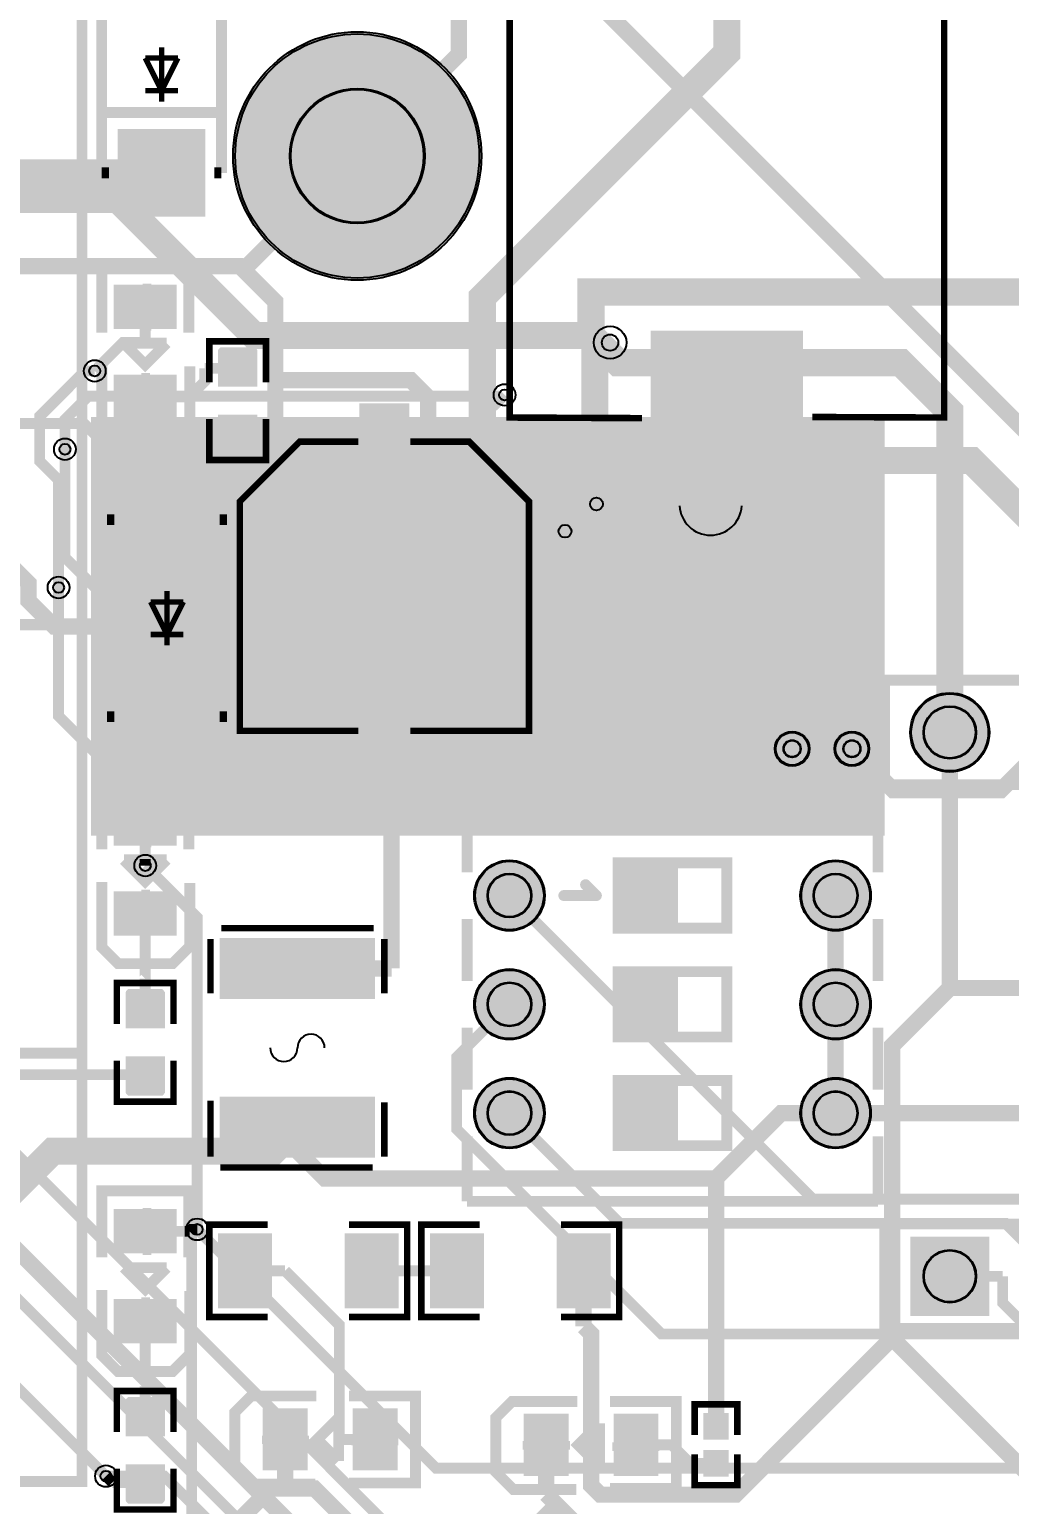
# Model space of a CAD drawing. Header units: millimetres. Extents: x -11 to 78.6, y -72.4 to 27.
# Drawn here: x 1.49 to 24.38, y -24.76 to 9.68 of the extents above; entities that cross this region are included whole.
import ezdxf

# ---------------------------------------------------------------- set-up
doc = ezdxf.new("R2010")
doc.units = ezdxf.units.MM
for name, color, linetype, true_color in [('BottomLayer', 7, 'Continuous', 0x0000ff), ('BottomSolderMaskLayer', 7, 'Continuous', 0xaa00ff), ('Document', 7, 'Continuous', 0xffffff), ('Hole', 7, 'Continuous', 0x222222), ('Multi-Layer', 7, 'Continuous', 0xc0c0c0), ('TopLayer', 7, 'Continuous', 0xff0000), ('TopPasteMaskLayer', 7, 'Continuous', 0x808080), ('TopSilkLayer', 7, 'Continuous', 0xffcc00), ('TopSolderMaskLayer', 7, 'Continuous', 0x800080)]:
    doc.layers.add(name, color=color, linetype=linetype, true_color=true_color)

msp = doc.modelspace()

# ---------------------------------------------------------------- hatches: boundary and pattern name
at = {"layer": 'BottomLayer'}
msp.add_hatch(color=256, dxfattribs=at).paths.add_polyline_path([(21.463, 0.635), (2.921, 0.635), (2.921, -9.144), (21.463, -9.144)])
at = {"layer": 'BottomSolderMaskLayer'}
for points in [[(6.243, 6.731, 1), (12.045, 6.731, 1)], [(22.062, -6.731, 1), (23.912, -6.731, 1)], [(18.898, -7.112, 1), (19.71, -7.112, 1)], [(20.295, -7.112, 1), (21.107, -7.112, 1)], [(11.875, -10.54, 1), (13.525, -10.54, 1)], [(19.495, -10.54, 1), (21.145, -10.54, 1)], [(11.875, -13.08, 1), (13.525, -13.08, 1)], [(19.495, -13.08, 1), (21.145, -13.08, 1)], [(11.875, -15.62, 1), (13.525, -15.62, 1)], [(19.495, -15.62, 1), (21.145, -15.62, 1)], [(22.062, -18.506), (23.912, -18.506), (23.912, -20.356), (22.062, -20.356)]]:
    msp.add_hatch(color=256, dxfattribs=at).paths.add_polyline_path(points)
at = {"layer": 'Document'}
for points in [[(4.73, 5.658), (4.713, 5.654), (4.497, 5.654), (4.499, 7.018), (4.52, 7.027), (4.737, 7.027)], [(4.133, 2.653), (4.133, 3.753), (4.333, 3.753), (4.333, 2.653)], [(4.748, 3.1), (3.648, 3.1), (3.648, 3.3), (4.748, 3.3)], [(4.302, 1.665), (4.302, 0.565), (4.102, 0.565), (4.102, 1.665)], [(9.878, -0.215), (9.68, -0.215), (9.68, -1.007), (9.878, -1.007)], [(10.439, -0.512), (9.119, -0.512), (9.119, -0.71), (10.439, -0.71)], [(4.673, -1.068), (4.673, -2.446), (4.565, -2.446), (4.558, -2.343), (4.56, -1.076), (4.556, -1.072), (4.668, -1.072), (4.67, -1.069)], [(4.254, -1.782), (5.125, -1.782), (5.128, -1.779), (5.128, -1.673), (5.122, -1.668), (4.254, -1.668), (4.249, -1.673), (4.249, -1.789)], [(4.857, -7.042), (4.84, -7.046), (4.624, -7.046), (4.626, -5.682), (4.647, -5.673), (4.864, -5.673)], [(9.878, -6.419), (9.68, -6.419), (9.68, -5.627), (9.878, -5.627)], [(4.133, -9.412), (4.133, -8.312), (4.333, -8.312), (4.333, -9.412)], [(4.748, -8.965), (3.648, -8.965), (3.648, -8.765), (4.748, -8.765)], [(13.97, -10.413), (14.425, -10.413), (14.388, -10.376), (14.377, -10.363), (14.368, -10.349), (14.361, -10.334), (14.355, -10.319), (14.352, -10.302), (14.351, -10.286), (14.352, -10.269), (14.355, -10.253), (14.361, -10.237), (14.368, -10.222), (14.377, -10.208), (14.388, -10.196), (14.401, -10.185), (14.415, -10.176), (14.429, -10.168), (14.445, -10.163), (14.461, -10.16), (14.478, -10.159), (14.495, -10.16), (14.511, -10.163), (14.527, -10.168), (14.542, -10.176), (14.555, -10.185), (14.568, -10.196), (14.822, -10.45), (14.833, -10.462), (14.842, -10.476), (14.849, -10.491), (14.855, -10.507), (14.858, -10.523), (14.859, -10.54), (14.858, -10.556), (14.855, -10.573), (14.849, -10.588), (14.842, -10.603), (14.833, -10.617), (14.822, -10.63), (14.809, -10.641), (14.796, -10.65), (14.781, -10.657), (14.765, -10.662), (14.749, -10.666), (14.732, -10.667), (13.97, -10.667), (13.953, -10.666), (13.937, -10.662), (13.921, -10.657), (13.907, -10.65), (13.893, -10.641), (13.88, -10.63), (13.869, -10.617), (13.86, -10.603), (13.853, -10.588), (13.847, -10.573), (13.844, -10.556), (13.843, -10.54), (13.844, -10.523), (13.847, -10.507), (13.853, -10.491), (13.86, -10.476), (13.869, -10.462), (13.88, -10.45), (13.893, -10.439), (13.907, -10.43), (13.921, -10.422), (13.937, -10.417), (13.953, -10.414), (13.97, -10.413)], [(4.302, -10.4), (4.302, -11.5), (4.102, -11.5), (4.102, -10.4)], [(4.133, -18.937), (4.133, -17.837), (4.333, -17.837), (4.333, -18.937)], [(4.748, -18.49), (3.648, -18.49), (3.648, -18.29), (4.748, -18.29)], [(4.302, -19.925), (4.302, -21.025), (4.102, -21.025), (4.102, -19.925)], [(9.451, -23.797), (9.451, -22.697), (9.651, -22.697), (9.651, -23.797)], [(15.547, -23.924), (15.547, -22.824), (15.747, -22.824), (15.747, -23.924)], [(8.016, -23.35), (6.916, -23.35), (6.916, -23.15), (8.016, -23.15)], [(9.005, -23.182), (10.105, -23.182), (10.105, -23.382), (9.005, -23.382)], [(14.112, -23.477), (13.012, -23.477), (13.012, -23.277), (14.112, -23.277)], [(15.101, -23.309), (16.201, -23.309), (16.201, -23.509), (15.101, -23.509)]]:
    msp.add_hatch(color=256, dxfattribs=at).paths.add_polyline_path(points)
at = {"layer": 'Multi-Layer'}
for points in [[(22.087, -6.731, 1), (23.887, -6.731, 1)], [(11.9, -10.54, 1), (13.5, -10.54, 1)], [(19.52, -10.54, 1), (21.12, -10.54, 1)], [(11.9, -13.08, 1), (13.5, -13.08, 1)], [(19.52, -13.08, 1), (21.12, -13.08, 1)], [(11.9, -15.62, 1), (13.5, -15.62, 1)], [(19.52, -15.62, 1), (21.12, -15.62, 1)], [(22.087, -18.531), (23.887, -18.531), (23.887, -20.331), (22.087, -20.331)]]:
    msp.add_hatch(color=256, dxfattribs=at).paths.add_polyline_path(points)
at = {"layer": 'TopLayer'}
for points in [[(5.573, 7.337), (5.573, 5.337), (3.573, 5.337), (3.573, 7.337)], [(4.892, 3.709), (4.892, 2.709), (3.493, 2.709), (3.493, 3.709)], [(19.53, 2.631), (19.53, -0.293), (16.03, -0.293), (16.03, 2.631)], [(5.918, 1.367), (6.782, 1.367), (6.782, 2.174), (5.918, 2.174)], [(4.892, 0.609), (4.892, 1.609), (3.493, 1.609), (3.493, 0.609)], [(10.354, 0.883), (10.354, -2.377), (9.204, -2.377), (9.204, 0.883)], [(5.918, 0.667), (6.782, 0.667), (6.782, -0.139), (5.918, -0.139)], [(5.7, -0.763), (5.7, -2.763), (3.7, -2.763), (3.7, -0.763)], [(21.463, -1.397), (18.796, -1.397), (18.796, -6.604), (18.415, -6.604), (18.415, -7.874), (21.463, -7.874)], [(15.385, -1.748, -0.785398), (15.385, -2.316), (14.003, -2.316, -0.785398), (14.003, -1.748)], [(20.795, -1.748, -0.785398), (20.795, -2.316), (19.413, -2.316, -0.785398), (19.413, -1.748)], [(15.385, -3.018, -0.785398), (15.385, -3.586), (14.003, -3.586, -0.785398), (14.003, -3.018)], [(20.795, -3.018, -0.785398), (20.795, -3.586), (19.413, -3.586, -0.785398), (19.413, -3.018)], [(10.354, -4.227), (10.354, -7.487), (9.204, -7.487), (9.204, -4.227)], [(15.385, -4.288, -0.785398), (15.385, -4.856), (14.003, -4.856, -0.785398), (14.003, -4.288)], [(20.795, -4.288, -0.785398), (20.795, -4.856), (19.413, -4.856, -0.785398), (19.413, -4.288)], [(5.7, -5.363), (5.7, -7.363), (3.7, -7.363), (3.7, -5.363)], [(15.385, -5.558, -0.785398), (15.385, -6.126), (14.003, -6.126, -0.785398), (14.003, -5.558)], [(20.795, -5.558, -0.785398), (20.795, -6.126), (19.413, -6.126, -0.785398), (19.413, -5.558)], [(4.892, -8.356), (4.892, -9.356), (3.493, -9.356), (3.493, -8.356)], [(4.892, -11.456), (4.892, -10.456), (3.493, -10.456), (3.493, -11.456)], [(9.497, -12.946), (5.997, -12.946), (5.997, -11.539), (9.497, -11.539)], [(3.759, -13.619), (4.623, -13.619), (4.623, -12.812), (3.759, -12.812)], [(3.759, -14.319), (4.623, -14.319), (4.623, -15.125), (3.759, -15.125)], [(9.497, -15.246), (5.997, -15.246), (5.997, -16.652), (9.497, -16.652)], [(4.892, -17.881), (4.892, -18.881), (3.493, -18.881), (3.493, -17.881)], [(7.126, -20.153), (7.126, -18.452), (5.918, -18.452), (5.918, -20.153)], [(8.876, -20.153), (8.876, -18.452), (10.084, -18.452), (10.084, -20.153)], [(12.079, -20.153), (12.079, -18.452), (10.872, -18.452), (10.872, -20.153)], [(13.829, -20.153), (13.829, -18.452), (15.037, -18.452), (15.037, -20.153)], [(4.892, -20.981), (4.892, -19.981), (3.493, -19.981), (3.493, -20.981)], [(3.759, -23.144), (4.623, -23.144), (4.623, -22.337), (3.759, -22.337)], [(6.96, -23.941), (7.96, -23.941), (7.96, -22.541), (6.96, -22.541)], [(10.061, -23.941), (9.061, -23.941), (9.061, -22.541), (10.061, -22.541)], [(13.056, -24.068), (14.056, -24.068), (14.056, -22.668), (13.056, -22.668)], [(16.157, -24.068), (15.157, -24.068), (15.157, -22.668), (16.157, -22.668)], [(17.256, -23.217), (17.796, -23.217), (17.796, -22.651), (17.256, -22.651)], [(17.256, -23.517), (17.796, -23.517), (17.796, -24.082), (17.256, -24.082)], [(3.759, -23.844), (4.623, -23.844), (4.623, -24.65), (3.759, -24.65)]]:
    msp.add_hatch(color=256, dxfattribs=at).paths.add_polyline_path(points)
at = {"layer": 'TopPasteMaskLayer'}
for points in [[(5.573, 7.337), (5.573, 5.337), (3.573, 5.337), (3.573, 7.337)], [(4.892, 3.709), (4.892, 2.709), (3.493, 2.709), (3.493, 3.709)], [(19.53, 2.631), (19.53, -0.293), (16.03, -0.293), (16.03, 2.631)], [(6.75, 1.372), (6.522, 1.372), (6.522, 1.752), (6.192, 1.752), (6.192, 1.372), (5.95, 1.372), (5.9, 1.422), (5.9, 2.212), (5.95, 2.262), (6.75, 2.262), (6.8, 2.212), (6.8, 1.422)], [(4.892, 0.609), (4.892, 1.609), (3.493, 1.609), (3.493, 0.609)], [(10.354, 0.883), (10.354, -2.377), (9.204, -2.377), (9.204, 0.883)], [(6.8, -0.178), (6.8, 0.622), (6.75, 0.672), (6.522, 0.672), (6.522, 0.302), (6.192, 0.302), (6.192, 0.672), (5.95, 0.672), (5.9, 0.622), (5.9, -0.178), (5.95, -0.228), (6.75, -0.228)], [(5.7, -0.763), (5.7, -2.763), (3.7, -2.763), (3.7, -0.763)], [(15.385, -1.748, -0.785398), (15.385, -2.316), (14.003, -2.316, -0.785398), (14.003, -1.748)], [(20.795, -1.748, -0.785398), (20.795, -2.316), (19.413, -2.316, -0.785398), (19.413, -1.748)], [(15.385, -3.018, -0.785398), (15.385, -3.586), (14.003, -3.586, -0.785398), (14.003, -3.018)], [(20.795, -3.018, -0.785398), (20.795, -3.586), (19.413, -3.586, -0.785398), (19.413, -3.018)], [(10.354, -4.227), (10.354, -7.487), (9.204, -7.487), (9.204, -4.227)], [(15.385, -4.288, -0.785398), (15.385, -4.856), (14.003, -4.856, -0.785398), (14.003, -4.288)], [(20.795, -4.288, -0.785398), (20.795, -4.856), (19.413, -4.856, -0.785398), (19.413, -4.288)], [(5.7, -5.363), (5.7, -7.363), (3.7, -7.363), (3.7, -5.363)], [(15.385, -5.558, -0.785398), (15.385, -6.126), (14.003, -6.126, -0.785398), (14.003, -5.558)], [(20.795, -5.558, -0.785398), (20.795, -6.126), (19.413, -6.126, -0.785398), (19.413, -5.558)], [(4.892, -8.356), (4.892, -9.356), (3.493, -9.356), (3.493, -8.356)], [(4.892, -11.456), (4.892, -10.456), (3.493, -10.456), (3.493, -11.456)], [(9.397, -12.946), (8.442, -12.946), (8.342, -12.846), (8.342, -12.568), (8.242, -12.468), (7.252, -12.468), (7.152, -12.568), (7.152, -12.846), (7.052, -12.946), (6.097, -12.946), (5.997, -12.846), (5.997, -11.639), (6.097, -11.539), (9.397, -11.539), (9.497, -11.639), (9.497, -12.846)], [(4.591, -13.614), (4.363, -13.614), (4.363, -13.234), (4.033, -13.234), (4.033, -13.614), (3.791, -13.614), (3.741, -13.564), (3.741, -12.774), (3.791, -12.724), (4.591, -12.724), (4.641, -12.774), (4.641, -13.564)], [(4.641, -15.164), (4.641, -14.364), (4.591, -14.314), (4.363, -14.314), (4.363, -14.684), (4.033, -14.684), (4.033, -14.314), (3.791, -14.314), (3.741, -14.364), (3.741, -15.164), (3.791, -15.214), (4.591, -15.214)], [(9.397, -15.246), (8.442, -15.246), (8.342, -15.346), (8.342, -15.624), (8.242, -15.724), (7.252, -15.724), (7.152, -15.624), (7.152, -15.346), (7.052, -15.246), (6.097, -15.246), (5.997, -15.346), (5.997, -16.552), (6.097, -16.652), (9.397, -16.652), (9.497, -16.552), (9.497, -15.346)], [(4.892, -17.881), (4.892, -18.881), (3.493, -18.881), (3.493, -17.881)], [(7.126, -20.053), (7.126, -19.692), (7.026, -19.592), (6.815, -19.592), (6.715, -19.492), (6.715, -19.114), (6.815, -19.014), (7.026, -19.014), (7.126, -18.914), (7.126, -18.552), (7.026, -18.452), (6.018, -18.452), (5.918, -18.552), (5.918, -20.053), (6.018, -20.153), (7.026, -20.153)], [(8.876, -20.053), (8.876, -19.692), (8.976, -19.592), (9.187, -19.592), (9.287, -19.492), (9.287, -19.114), (9.187, -19.014), (8.976, -19.014), (8.876, -18.914), (8.876, -18.552), (8.976, -18.452), (9.984, -18.452), (10.084, -18.552), (10.084, -20.053), (9.984, -20.153), (8.976, -20.153)], [(12.079, -20.053), (12.079, -19.692), (11.979, -19.592), (11.768, -19.592), (11.668, -19.492), (11.668, -19.114), (11.768, -19.014), (11.979, -19.014), (12.079, -18.914), (12.079, -18.552), (11.979, -18.452), (10.972, -18.452), (10.872, -18.552), (10.872, -20.053), (10.972, -20.153), (11.979, -20.153)], [(13.829, -20.053), (13.829, -19.692), (13.929, -19.592), (14.14, -19.592), (14.24, -19.492), (14.24, -19.114), (14.14, -19.014), (13.929, -19.014), (13.829, -18.914), (13.829, -18.552), (13.929, -18.452), (14.937, -18.452), (15.037, -18.552), (15.037, -20.053), (14.937, -20.153), (13.929, -20.153)], [(4.892, -20.981), (4.892, -19.981), (3.493, -19.981), (3.493, -20.981)], [(4.591, -23.139), (4.363, -23.139), (4.363, -22.759), (4.033, -22.759), (4.033, -23.139), (3.791, -23.139), (3.741, -23.089), (3.741, -22.299), (3.791, -22.249), (4.591, -22.249), (4.641, -22.299), (4.641, -23.089)], [(6.96, -23.941), (7.96, -23.941), (7.96, -22.541), (6.96, -22.541)], [(10.061, -23.941), (9.061, -23.941), (9.061, -22.541), (10.061, -22.541)], [(13.056, -24.068), (14.056, -24.068), (14.056, -22.668), (13.056, -22.668)], [(16.157, -24.068), (15.157, -24.068), (15.157, -22.668), (16.157, -22.668)], [(17.296, -23.232), (17.756, -23.232), (17.796, -23.192), (17.796, -22.691), (17.756, -22.651), (17.296, -22.651), (17.256, -22.691), (17.256, -23.192)], [(17.296, -23.502), (17.756, -23.502), (17.796, -23.542), (17.796, -24.042), (17.756, -24.082), (17.296, -24.082), (17.256, -24.042), (17.256, -23.542)], [(4.641, -24.689), (4.641, -23.889), (4.591, -23.839), (4.363, -23.839), (4.363, -24.209), (4.033, -24.209), (4.033, -23.839), (3.791, -23.839), (3.741, -23.889), (3.741, -24.689), (3.791, -24.739), (4.591, -24.739)]]:
    msp.add_hatch(color=256, dxfattribs=at).paths.add_polyline_path(points)
at = {"layer": 'TopSilkLayer'}
for points in [[(8.36, -0.215), (8.162, -0.215), (8.162, -1.007), (8.36, -1.007)], [(8.921, -0.512), (7.601, -0.512), (7.601, -0.71), (8.921, -0.71)], [(8.36, -6.419), (8.162, -6.419), (8.162, -5.627), (8.36, -5.627)]]:
    msp.add_hatch(color=256, dxfattribs=at).paths.add_polyline_path(points)
at = {"layer": 'TopSolderMaskLayer'}
for points in [[(6.243, 6.731, 1), (12.045, 6.731, 1)], [(5.599, 7.363), (5.599, 5.312), (3.548, 5.312), (3.548, 7.363)], [(4.928, 3.727), (4.928, 2.691), (3.457, 2.691), (3.457, 3.727)], [(19.56, 2.652), (19.56, -0.314), (15.999, -0.314), (15.999, 2.652)], [(5.891, 1.344), (6.809, 1.344), (6.809, 2.197), (5.891, 2.197)], [(4.928, 0.591), (4.928, 1.627), (3.457, 1.627), (3.457, 0.591)], [(5.891, 0.691), (6.809, 0.691), (6.809, -0.163), (5.891, -0.163)], [(10.363, 0.955), (10.363, -2.449), (9.195, -2.449), (9.195, 0.955)], [(5.726, -0.737), (5.726, -2.788), (3.675, -2.788), (3.675, -0.737)], [(15.447, -1.722, -0.785398), (15.447, -2.342), (13.941, -2.342, -0.785398), (13.941, -1.722)], [(20.857, -1.722, -0.785398), (20.857, -2.342), (19.351, -2.342, -0.785398), (19.351, -1.722)], [(15.447, -2.992, -0.785398), (15.447, -3.612), (13.941, -3.612, -0.785398), (13.941, -2.992)], [(20.857, -2.992, -0.785398), (20.857, -3.612), (19.351, -3.612, -0.785398), (19.351, -2.992)], [(10.363, -4.155), (10.363, -7.559), (9.195, -7.559), (9.195, -4.155)], [(15.447, -4.262, -0.785398), (15.447, -4.882), (13.941, -4.882, -0.785398), (13.941, -4.262)], [(20.857, -4.262, -0.785398), (20.857, -4.882), (19.351, -4.882, -0.785398), (19.351, -4.262)], [(5.726, -5.337), (5.726, -7.388), (3.675, -7.388), (3.675, -5.337)], [(15.447, -5.532, -0.785398), (15.447, -6.152), (13.941, -6.152, -0.785398), (13.941, -5.532)], [(20.857, -5.532, -0.785398), (20.857, -6.152), (19.351, -6.152, -0.785398), (19.351, -5.532)], [(22.062, -6.731, 1), (23.912, -6.731, 1)], [(18.898, -7.112, 1), (19.71, -7.112, 1)], [(20.295, -7.112, 1), (21.107, -7.112, 1)], [(4.928, -8.338), (4.928, -9.374), (3.457, -9.374), (3.457, -8.338)], [(11.875, -10.54, 1), (13.525, -10.54, 1)], [(19.495, -10.54, 1), (21.145, -10.54, 1)], [(4.928, -11.475), (4.928, -10.438), (3.457, -10.438), (3.457, -11.475)], [(9.56, -12.956), (5.934, -12.956), (5.934, -11.529), (9.56, -11.529)], [(11.875, -13.08, 1), (13.525, -13.08, 1)], [(19.495, -13.08, 1), (21.145, -13.08, 1)], [(3.732, -13.643), (4.65, -13.643), (4.65, -12.789), (3.732, -12.789)], [(3.732, -14.295), (4.65, -14.295), (4.65, -15.149), (3.732, -15.149)], [(11.875, -15.62, 1), (13.525, -15.62, 1)], [(19.495, -15.62, 1), (21.145, -15.62, 1)], [(9.56, -15.236), (5.934, -15.236), (5.934, -16.663), (9.56, -16.663)], [(4.928, -17.863), (4.928, -18.899), (3.457, -18.899), (3.457, -17.863)], [(7.151, -20.179), (7.151, -18.427), (5.893, -18.427), (5.893, -20.179)], [(8.851, -20.179), (8.851, -18.427), (10.109, -18.427), (10.109, -20.179)], [(12.104, -20.179), (12.104, -18.427), (10.846, -18.427), (10.846, -20.179)], [(13.804, -20.179), (13.804, -18.427), (15.062, -18.427), (15.062, -20.179)], [(22.062, -18.506), (23.912, -18.506), (23.912, -20.356), (22.062, -20.356)], [(4.928, -21), (4.928, -19.963), (3.457, -19.963), (3.457, -21)], [(3.732, -23.168), (4.65, -23.168), (4.65, -22.314), (3.732, -22.314)], [(6.935, -23.966), (7.985, -23.966), (7.985, -22.516), (6.935, -22.516)], [(10.086, -23.966), (9.035, -23.966), (9.035, -22.516), (10.086, -22.516)], [(13.031, -24.093), (14.081, -24.093), (14.081, -22.643), (13.031, -22.643)], [(16.182, -24.093), (15.131, -24.093), (15.131, -22.643), (16.182, -22.643)], [(17.232, -23.243), (17.82, -23.243), (17.82, -22.625), (17.232, -22.625)], [(17.232, -23.49), (17.82, -23.49), (17.82, -24.109), (17.232, -24.109)], [(3.732, -23.82), (4.65, -23.82), (4.65, -24.674), (3.732, -24.674)]]:
    msp.add_hatch(color=256, dxfattribs=at).paths.add_polyline_path(points)

# ---------------------------------------------------------------- linework, layer by layer
at = {"layer": 'BottomLayer'}
for points, const_width in [([(6.513, 18.543), (25.866, -0.81), (42.085, -0.81), (43.434, -2.159)], 0.381), ([(-2.286, 8.345), (-2.122, 8.345), (0.508, 5.715), (3.556, 5.715), (6.731, 2.54), (14.605, 2.54)], 0.635), ([(-1.312, 7.535), (-3.822, 5.025), (-3.822, -7.299), (0.179, -11.3), (0.179, -17.802), (7.689, -25.312)], 0.381), ([(-1.312, 7.535), (0.508, 5.715), (3.556, 5.715), (6.731, 2.54), (14.605, 2.54), (14.922, 2.222)], 0.381), ([(-2.286, 3.346), (-2.286, 0.504), (1.464, -3.246), (1.464, -3.658), (2.06, -4.255), (2.472, -4.255)], 0.381), ([(14.605, 2.54), (15.24, 1.905), (21.844, 1.905), (22.987, 0.762), (22.987, -6.731)], 0.635), ([(14.922, 2.222), (15.051, 2.351), (15.051, 2.373)], 0.381), ([(14.922, 2.222), (15.24, 1.905), (21.844, 1.905), (22.987, 0.762), (22.987, -6.731)], 0.381), ([(3.011, 1.711), (2.785, 1.711), (1.725, 0.651), (1.725, -0.393), (2.167, -0.835), (2.167, -3.346)], 0.254), ([(2.316, -0.118), (2.316, 0.575), (2.862, 1.121), (12.558, 1.121), (12.588, 1.15)], 0.254), ([(-2.286, -1.662), (0.892, -4.841), (0.892, -16.284), (11.028, -26.42), (11.028, -27.664), (15.367, -32.003)], 0.254), ([(12.192, -4.255), (2.472, -4.255)], 0.381), ([(19.304, -7.112), (16.446, -4.255), (12.192, -4.255)], 0.381), ([(25.527, -6.731), (24.178, -8.08), (21.669, -8.08), (20.701, -7.112)], 0.381), ([(20.701, -7.112), (19.304, -7.112)], 0.381), ([(5.405, -18.335), (5.405, -11.053), (4.192, -9.84)], 0.254), ([(30.607, -19.431), (28.804, -17.628), (19.788, -17.628), (12.7, -10.54)], 0.254), ([(15.367, -34.543), (15.367, -34.111), (-0.487, -18.257), (-0.487, -13.472), (-2.286, -11.673)], 0.254), ([(28.067, -19.431), (26.72, -20.778), (16.249, -20.778), (11.468, -15.998), (11.468, -14.311), (12.7, -13.08)], 0.254), ([(25.527, -19.431), (24.291, -18.195), (15.275, -18.195), (12.7, -15.62)], 0.254), ([(20.32, -15.62), (29.336, -15.62), (33.147, -19.431)], 0.381), ([(43.372, -23.913), (10.984, -23.913), (5.405, -18.335)], 0.254), ([(-2.286, -21.68), (0.857, -21.68), (3.275, -24.098)], 0.254), ([(3.275, -24.098), (4.634, -24.098), (10.346, -29.809), (10.346, -29.945)], 0.254)]:
    msp.add_lwpolyline(points, dxfattribs=dict(at, const_width=const_width))
at = {"layer": 'BottomSolderMaskLayer'}
for centre, radius in [((9.144, 6.731), 2.901), ((9.145, 6.731), 1.578), ((22.987, -6.731), 0.925), ((22.987, -6.731), 0.617), ((19.304, -7.112), 0.406), ((20.701, -7.112), 0.406), ((19.304, -7.112), 0.203), ((20.701, -7.112), 0.203), ((12.7, -10.54), 0.825), ((20.32, -10.54), 0.825), ((12.7, -10.54), 0.516), ((20.32, -10.54), 0.516), ((12.7, -13.08), 0.825), ((20.32, -13.08), 0.825), ((12.7, -13.08), 0.516), ((20.32, -13.08), 0.516), ((12.7, -15.62), 0.825), ((20.32, -15.62), 0.825), ((12.7, -15.62), 0.516), ((20.32, -15.62), 0.516), ((22.987, -19.431), 0.617)]:
    msp.add_circle(centre, radius, dxfattribs=at)
at = {"layer": 'Document'}
msp.add_circle((13.999, -2.032), 0.15, dxfattribs=at)
at = {"layer": 'Hole'}
for centre, radius in [((15.051, 2.373), 0.191), ((3.011, 1.711), 0.127), ((12.588, 1.15), 0.127), ((2.316, -0.118), 0.127), ((2.167, -3.346), 0.127), ((4.192, -9.84), 0.127), ((5.405, -18.335), 0.127), ((3.275, -24.098), 0.127)]:
    msp.add_circle(centre, radius, dxfattribs=at)
at = {"layer": 'Multi-Layer'}
for centre, radius in [((9.144, 6.731), 2.85), ((9.145, 6.731), 1.55), ((15.051, 2.373), 0.381), ((3.011, 1.711), 0.254), ((12.588, 1.15), 0.254), ((2.316, -0.118), 0.254), ((2.167, -3.346), 0.254), ((22.987, -6.731), 0.9), ((22.987, -6.731), 0.6), ((19.304, -7.112), 0.381), ((20.701, -7.112), 0.381), ((19.304, -7.112), 0.191), ((20.701, -7.112), 0.191), ((4.192, -9.84), 0.254), ((12.7, -10.54), 0.8), ((20.32, -10.54), 0.8), ((12.7, -10.54), 0.5), ((20.32, -10.54), 0.5), ((12.7, -13.08), 0.8), ((20.32, -13.08), 0.8), ((12.7, -13.08), 0.5), ((20.32, -13.08), 0.5), ((12.7, -15.62), 0.8), ((12.7, -15.62), 0.5), ((20.32, -15.62), 0.8), ((20.32, -15.62), 0.5), ((5.405, -18.335), 0.254), ((22.987, -19.431), 0.6), ((3.275, -24.098), 0.254)]:
    msp.add_circle(centre, radius, dxfattribs=at)
at = {"layer": 'TopLayer'}
for points, const_width in [([(9.144, 6.731), (11.521, 9.108), (11.521, 16.722)], 0.381), ([(14.694, -3.302), (13.462, -3.302), (12.065, -1.905), (12.065, 3.429), (17.78, 9.144), (17.78, 11.53)], 0.635), ([(12.065, 0.917), (12.065, 3.429), (17.78, 9.144), (17.78, 11.53)], 0.254), ([(4.573, 6.337), (-0.278, 6.337), (-2.286, 8.345)], 0.635), ([(4.573, 6.337), (-0.278, 6.337), (-2.286, 8.345)], 0.381), ([(6.487, 4.074), (9.144, 6.731)], 0.381), ([(6.487, 4.074), (6.404, 4.158), (-1.474, 4.158)], 0.381), ([(6.487, 4.074), (7.231, 3.331), (7.231, 1.493)], 0.381), ([(14.605, 2.54), (14.605, 3.556), (29.718, 3.556), (29.718, 1.851)], 0.635), ([(29.718, 1.851), (29.718, 3.556), (14.605, 3.556), (14.605, 2.54), (14.694, 2.451)], 0.381), ([(4.192, 3.209), (4.192, 2.375)], 0.254), ([(14.605, 2.54), (14.694, 2.451), (14.694, -2.032)], 0.635), ([(4.192, 2.375), (3.675, 2.375), (3.011, 1.711)], 0.254), ([(15.051, 2.373), (14.772, 2.373), (14.694, 2.451)], 0.381), ([(14.694, 2.451), (14.694, -2.032)], 0.381), ([(5.583, 1.771), (5.583, 1.466), (5.227, 1.109)], 0.254), ([(6.35, 1.771), (5.583, 1.771)], 0.254), ([(6.149, -1.763), (7.231, -0.681), (7.231, 1.493)], 0.381), ([(7.231, 1.493), (10.402, 1.493), (10.803, 1.092), (10.803, -2.754), (9.779, -3.778)], 0.381), ([(17.78, 1.169), (16.891, 0.28), (16.891, -3.683), (16.002, -4.572), (14.694, -4.572)], 0.635), ([(17.78, 1.169), (19.33, -0.381), (23.495, -0.381), (26.924, -3.81), (26.924, -4.159)], 0.635), ([(4.192, 1.109), (5.227, 1.109)], 0.254), ([(12.065, 0.917), (12.354, 0.917), (12.588, 1.15)], 0.254), ([(14.694, -3.302), (13.462, -3.302), (12.065, -1.905), (12.065, 0.917)], 0.254), ([(17.78, 1.169), (16.891, 0.28), (16.891, -3.683), (16.002, -4.572), (14.694, -4.572)], 0.381), ([(17.78, 1.169), (19.33, -0.381), (23.495, -0.381), (26.924, -3.81), (26.924, -4.159)], 0.381), ([(-2.286, -1.662), (-0.138, 0.485), (2.763, 0.485), (2.984, 0.264), (6.35, 0.264)], 0.254), ([(4.7, -5.028), (2.316, -2.644), (2.316, -0.118)], 0.254), ([(9.779, -0.747), (9.779, -2.826)], 0.381), ([(4.7, -1.763), (6.149, -1.763)], 0.381), ([(20.104, -3.302), (20.104, -2.032)], 0.381), ([(9.945, -8.73), (9.647, -8.73), (8.755, -7.838), (8.755, -3.85), (9.779, -2.826)], 0.381), ([(4.192, -8.021), (3.838, -8.021), (2.167, -6.35), (2.167, -3.346)], 0.254), ([(20.104, -4.572), (20.104, -3.302)], 0.381), ([(9.779, -5.857), (9.779, -3.778)], 0.381), ([(14.694, -4.572), (14.103, -4.572), (9.945, -8.73)], 0.381), ([(19.71, -5.029), (20.104, -4.636), (20.104, -4.572)], 0.381), ([(4.7, -6.363), (4.7, -5.028)], 0.254), ([(19.71, -5.029), (20.104, -5.423), (20.104, -5.842)], 0.381), ([(20.701, -7.112), (20.701, -6.439), (20.104, -5.842)], 0.381), ([(22.987, -6.731), (22.987, -12.699)], 0.381), ([(4.192, -8.856), (4.192, -8.021)], 0.254), ([(9.945, -8.73), (9.945, -12.242)], 0.381), ([(4.192, -8.856), (4.192, -9.69)], 0.254), ([(4.192, -9.69), (4.192, -9.84)], 0.254), ([(20.32, -13.08), (20.32, -10.54)], 0.381), ([(4.191, -12.478), (4.192, -12.477), (4.192, -10.956)], 0.254), ([(-2.286, -11.673), (0.763, -14.722), (4.191, -14.722)], 0.254), ([(7.747, -12.242), (9.945, -12.242)], 0.381), ([(4.191, -13.215), (4.191, -12.478)], 0.254), ([(21.638, -20.875), (21.638, -14.048), (22.987, -12.699)], 0.381), ([(22.987, -12.699), (30.926, -12.699)], 0.381), ([(20.32, -15.62), (20.32, -13.08)], 0.381), ([(20.32, -15.62), (19.05, -15.62), (17.526, -17.144)], 0.381), ([(7.747, -15.949), (7.186, -16.51), (2.032, -16.51), (0.889, -17.653), (0.889, -32.766), (0.443, -33.212), (-2.286, -33.212)], 0.635), ([(7.747, -15.949), (7.467, -16.23)], 0.381), ([(7.467, -16.23), (7.186, -16.51), (2.032, -16.51), (0.889, -17.653), (0.889, -32.766), (0.443, -33.212)], 0.381), ([(7.467, -16.23), (8.381, -17.144), (17.526, -17.144)], 0.381), ([(17.526, -17.144), (17.526, -22.202)], 0.381), ([(4.192, -18.381), (5.111, -18.381)], 0.254), ([(5.224, -18.381), (5.275, -18.431), (5.275, -25.152), (4.712, -25.715), (4.712, -31.448), (6.368, -33.103)], 0.254), ([(5.111, -18.381), (5.224, -18.381)], 0.254), ([(5.224, -18.381), (5.227, -18.381)], 0.254), ([(5.405, -18.335), (5.273, -18.335), (5.227, -18.381)], 0.254), ([(6.522, -19.303), (7.46, -19.303)], 0.254), ([(7.46, -19.303), (8.726, -20.569), (8.726, -23.241)], 0.254), ([(9.48, -19.303), (11.475, -19.303)], 0.254), ([(14.433, -19.303), (14.433, -20.602)], 0.381), ([(22.987, -19.431), (24.221, -19.431)], 0.254), ([(24.221, -19.431), (24.221, -20.048), (25.721, -21.548), (35.476, -21.548)], 0.254), ([(4.191, -22.003), (4.192, -22.002), (4.192, -20.481)], 0.254), ([(14.433, -20.602), (14.607, -20.776), (14.607, -24.317), (14.821, -24.531), (17.982, -24.531), (21.638, -20.875)], 0.381), ([(30.137, -26.796), (27.56, -26.796), (21.638, -20.875)], 0.381), ([(4.191, -22.74), (4.191, -22.003)], 0.254), ([(17.526, -22.934), (17.526, -22.202)], 0.381), ([(7.46, -23.241), (7.46, -24.39)], 0.381), ([(9.561, -23.241), (8.726, -23.241)], 0.254), ([(13.556, -23.368), (13.556, -24.517)], 0.381), ([(15.657, -23.368), (16.491, -23.368)], 0.254), ([(16.921, -23.8), (16.921, -23.798), (16.491, -23.368)], 0.254), ([(17.526, -23.8), (16.921, -23.8)], 0.254), ([(3.275, -24.098), (3.424, -24.247)], 0.254), ([(4.191, -24.247), (3.424, -24.247)], 0.254), ([(7.46, -24.39), (7.121, -24.39), (5.479, -26.032)], 0.381), ([(7.46, -24.39), (8.148, -24.39), (11.166, -27.407)], 0.381), ([(13.806, -24.767), (13.556, -24.517)], 0.381), ([(13.806, -24.767), (11.166, -27.407)], 0.381), ([(24.727, -30.606), (24.24, -30.606), (18.825, -25.191), (14.23, -25.191), (13.806, -24.767)], 0.381)]:
    msp.add_lwpolyline(points, dxfattribs=dict(at, const_width=const_width))
at = {"layer": 'TopSilkLayer'}
for points, const_width in [([(-7.586, 15.8), (2.714, 15.8), (2.714, 5.8), (-7.586, 5.8), (-7.586, 15.79)], 0.254), ([(15.678, 12.085), (12.704, 12.076), (12.704, 0.623), (15.799, 0.609)], 0.152), ([(19.834, 12.104), (22.856, 12.076), (22.856, 0.623), (19.773, 0.636)], 0.152), ([(3.173, 6.337), (3.173, 10.937)], 0.254), ([(5.973, 6.337), (5.973, 10.937)], 0.254), ([(4.573, 9.272), (4.573, 8.002)], 0.127), ([(4.192, 9.018), (4.573, 8.256)], 0.127), ([(4.573, 9.018), (4.192, 9.018)], 0.127), ([(4.954, 9.018), (4.573, 8.256)], 0.127), ([(4.573, 9.018), (4.954, 9.018)], 0.127), ([(4.573, 8.256), (4.192, 8.256)], 0.127), ([(4.573, 8.256), (4.954, 8.256)], 0.127), ([(5.973, 7.748), (3.173, 7.748)], 0.254), ([(3.173, 6.337), (3.342, 6.337)], 0.254), ([(5.804, 6.337), (5.973, 6.337)], 0.254), ([(-7.586, 5.792), (2.714, 5.792), (2.714, -4.208), (-7.586, -4.208), (-7.586, 5.782)], 0.254), ([(5.21, 2.602), (5.21, 4.152), (3.178, 4.152), (3.178, 2.602)], 0.254), ([(3.692, 2.359), (4.092, 1.959), (4.192, 1.859), (4.293, 1.959), (4.693, 2.359)], 0.254), ([(3.692, 2.359), (4.693, 2.359)], 0.254), ([(5.689, 1.443), (5.689, 2.402), (7.011, 2.402), (7.011, 1.443)], 0.152), ([(5.235, 1.815), (5.235, 0.342), (4.829, -0.065), (3.559, -0.065), (3.178, 0.316), (3.178, 1.84)], 0.254), ([(5.689, 0.591), (5.689, -0.368), (7.011, -0.368), (7.011, 0.591)], 0.152), ([(9.172, -6.693), (6.403, -6.693), (6.403, -1.337), (7.799, 0.059), (9.172, 0.059)], 0.152), ([(10.386, -6.693), (13.155, -6.693), (13.155, -1.337), (11.759, 0.059), (10.386, 0.059)], 0.152), ([(15.899, -1.437), (15.494, -1.437), (15.494, -1.528)], 0.254), ([(15.899, -1.437), (16.672, -1.437)], 0.254), ([(18.899, -1.437), (18.125, -1.437)], 0.254), ([(18.899, -1.437), (19.304, -1.437), (19.304, -1.528)], 0.254), ([(3.3, -6.363), (3.3, -1.763)], 0.254), ([(3.3, -1.763), (3.469, -1.763)], 0.254), ([(5.931, -1.763), (6.1, -1.763)], 0.254), ([(6.1, -6.363), (6.1, -1.763)], 0.254), ([(4.7, -3.428), (4.7, -4.698)], 0.127), ([(4.319, -3.682), (4.7, -4.444)], 0.127), ([(4.7, -3.682), (4.319, -3.682)], 0.127), ([(5.081, -3.682), (4.7, -4.444)], 0.127), ([(4.7, -3.682), (5.081, -3.682)], 0.127), ([(-7.586, -4.218), (2.714, -4.218), (2.714, -14.218), (-7.586, -14.218), (-7.586, -4.228)], 0.254), ([(4.7, -4.444), (4.319, -4.444)], 0.127), ([(4.7, -4.444), (5.081, -4.444)], 0.127), ([(6.1, -4.952), (3.3, -4.952)], 0.254), ([(21.467, -7.951), (21.467, -5.511)], 0.254), ([(21.467, -5.511), (42.287, -5.511)], 0.254), ([(3.3, -6.363), (3.469, -6.363)], 0.254), ([(5.931, -6.363), (6.1, -6.363)], 0.254), ([(15.899, -6.437), (15.494, -6.437), (15.494, -6.346)], 0.254), ([(18.899, -6.437), (15.899, -6.437)], 0.254), ([(18.899, -6.437), (19.304, -6.437), (19.304, -6.346)], 0.254), ([(5.21, -9.463), (5.21, -7.913), (3.178, -7.913), (3.178, -9.463)], 0.254), ([(42.287, -7.951), (21.467, -7.951)], 0.254), ([(11.71, -8.48), (21.31, -8.48)], 0.254), ([(11.71, -8.48), (11.71, -9.995)], 0.254), ([(21.31, -8.48), (21.31, -9.995)], 0.254), ([(3.692, -9.706), (4.092, -10.106), (4.192, -10.206), (4.293, -10.106), (4.693, -9.706)], 0.254), ([(3.692, -9.706), (4.693, -9.706)], 0.254), ([(15.494, -9.778), (15.494, -11.302)], 0.254), ([(15.748, -9.778), (15.748, -11.302)], 0.254), ([(16.002, -9.778), (16.002, -11.302)], 0.254), ([(16.256, -9.778), (16.256, -11.302)], 0.254), ([(16.51, -9.778), (16.51, -11.302)], 0.254), ([(5.235, -10.25), (5.235, -11.723), (4.829, -12.13), (3.559, -12.13), (3.178, -11.749), (3.178, -10.225)], 0.254), ([(11.71, -11.084), (11.71, -12.535)], 0.254), ([(21.31, -11.084), (21.31, -12.535)], 0.254), ([(5.969, -11.302), (9.525, -11.302)], 0.152), ([(5.715, -11.556), (5.715, -12.826)], 0.152), ([(9.779, -12.826), (9.779, -11.556)], 0.152), ([(15.494, -12.318), (15.494, -13.842)], 0.254), ([(15.748, -12.318), (15.748, -13.842)], 0.254), ([(16.002, -12.318), (16.002, -13.842)], 0.254), ([(16.256, -12.318), (16.256, -13.842)], 0.254), ([(16.51, -12.318), (16.51, -13.842)], 0.254), ([(3.53, -13.543), (3.53, -12.584), (4.852, -12.584), (4.852, -13.543)], 0.152), ([(11.71, -13.624), (11.71, -15.075)], 0.254), ([(21.31, -13.624), (21.31, -15.075)], 0.254), ([(-7.586, -14.226), (2.714, -14.226), (2.714, -24.226), (-7.586, -24.226), (-7.586, -14.236)], 0.254), ([(3.53, -14.395), (3.53, -15.354), (4.852, -15.354), (4.852, -14.395)], 0.152), ([(15.494, -14.858), (15.494, -16.382)], 0.254), ([(15.748, -14.858), (15.748, -16.382)], 0.254), ([(16.002, -14.858), (16.002, -16.382)], 0.254), ([(16.256, -14.858), (16.256, -16.382)], 0.254), ([(16.51, -14.858), (16.51, -16.382)], 0.254), ([(5.715, -16.636), (5.715, -15.331)], 0.152), ([(9.779, -15.366), (9.779, -16.636)], 0.152), ([(11.71, -16.164), (11.71, -17.68)], 0.254), ([(21.31, -16.164), (21.31, -17.68)], 0.254), ([(5.949, -16.89), (9.505, -16.89)], 0.152), ([(5.21, -18.988), (5.21, -17.438), (3.178, -17.438), (3.178, -18.988)], 0.254), ([(21.31, -17.68), (11.71, -17.68)], 0.254), ([(7.05, -20.382), (5.69, -20.382), (5.69, -18.224), (7.05, -18.224)], 0.152), ([(8.952, -20.382), (10.312, -20.382), (10.312, -18.224), (8.952, -18.224)], 0.152), ([(12.003, -20.382), (10.643, -20.382), (10.643, -18.224), (12.003, -18.224)], 0.152), ([(13.905, -20.382), (15.265, -20.382), (15.265, -18.224), (13.905, -18.224)], 0.152), ([(21.467, -18.211), (42.287, -18.211)], 0.254), ([(21.467, -20.651), (21.467, -18.211)], 0.254), ([(3.692, -19.231), (4.092, -19.631), (4.192, -19.731), (4.293, -19.631), (4.693, -19.231)], 0.254), ([(3.692, -19.231), (4.693, -19.231)], 0.254), ([(5.235, -19.775), (5.235, -21.248), (4.829, -21.655), (3.559, -21.655), (3.178, -21.274), (3.178, -19.75)], 0.254), ([(42.287, -20.651), (21.467, -20.651)], 0.254), ([(3.53, -23.068), (3.53, -22.109), (4.852, -22.109), (4.852, -23.068)], 0.152), ([(8.166, -24.284), (6.693, -24.284), (6.287, -23.877), (6.287, -22.607), (6.668, -22.226), (8.192, -22.226)], 0.254), ([(8.954, -24.258), (10.503, -24.258), (10.503, -22.226), (8.954, -22.226)], 0.254), ([(14.262, -24.411), (12.789, -24.411), (12.383, -24.004), (12.383, -22.734), (12.764, -22.353), (14.288, -22.353)], 0.254), ([(15.05, -24.385), (16.599, -24.385), (16.599, -22.353), (15.05, -22.353)], 0.254), ([(17.027, -23.141), (17.027, -22.423), (18.025, -22.423), (18.025, -23.141)], 0.152), ([(8.71, -22.741), (8.31, -23.141), (8.21, -23.241), (8.31, -23.341), (8.71, -23.741)], 0.254), ([(8.71, -22.741), (8.71, -23.741)], 0.254), ([(14.806, -22.868), (14.406, -23.268), (14.306, -23.368), (14.406, -23.468), (14.806, -23.868)], 0.254), ([(14.806, -22.868), (14.806, -23.868)], 0.254), ([(17.027, -23.593), (17.027, -24.311), (18.025, -24.311), (18.025, -23.593)], 0.152), ([(3.53, -23.92), (3.53, -24.879), (4.852, -24.879), (4.852, -23.92)], 0.152)]:
    msp.add_lwpolyline(points, dxfattribs=dict(at, const_width=const_width))
at = {"layer": 'TopSilkLayer', "const_width": 0.254}
for points in [[(17.78, -9.778), (17.78, -11.302), (15.24, -11.302), (15.24, -9.778), (17.78, -9.778)], [(17.78, -12.318), (17.78, -13.842), (15.24, -13.842), (15.24, -12.318), (17.78, -12.318)], [(17.78, -14.858), (17.78, -16.382), (15.24, -16.382), (15.24, -14.858), (17.78, -14.858)]]:
    msp.add_lwpolyline(points, close=True, dxfattribs=at)
at = {"layer": 'TopSilkLayer'}
msp.add_circle((14.732, -1.397), 0.15, dxfattribs=at)
for centre, radius, start, end in [((17.399, -1.397), 0.728, 183.1355, 356.4778), ((7.43, -14.096), 0.318, 180, 0), ((8.065, -14.096), 0.318, 0, 180)]:
    msp.add_arc(centre, radius, start, end, dxfattribs=at)
at = {"layer": 'TopSolderMaskLayer'}
for centre, radius in [((9.144, 6.731), 2.901), ((9.145, 6.731), 1.578), ((22.987, -6.731), 0.925), ((22.987, -6.731), 0.617), ((19.304, -7.112), 0.406), ((20.701, -7.112), 0.406), ((19.304, -7.112), 0.203), ((20.701, -7.112), 0.203), ((12.7, -10.54), 0.825), ((20.32, -10.54), 0.825), ((12.7, -10.54), 0.516), ((20.32, -10.54), 0.516), ((12.7, -13.08), 0.825), ((20.32, -13.08), 0.825), ((12.7, -13.08), 0.516), ((20.32, -13.08), 0.516), ((12.7, -15.62), 0.825), ((20.32, -15.62), 0.825), ((12.7, -15.62), 0.516), ((20.32, -15.62), 0.516), ((22.987, -19.431), 0.617)]:
    msp.add_circle(centre, radius, dxfattribs=at)

doc.saveas('drawing.dxf')
